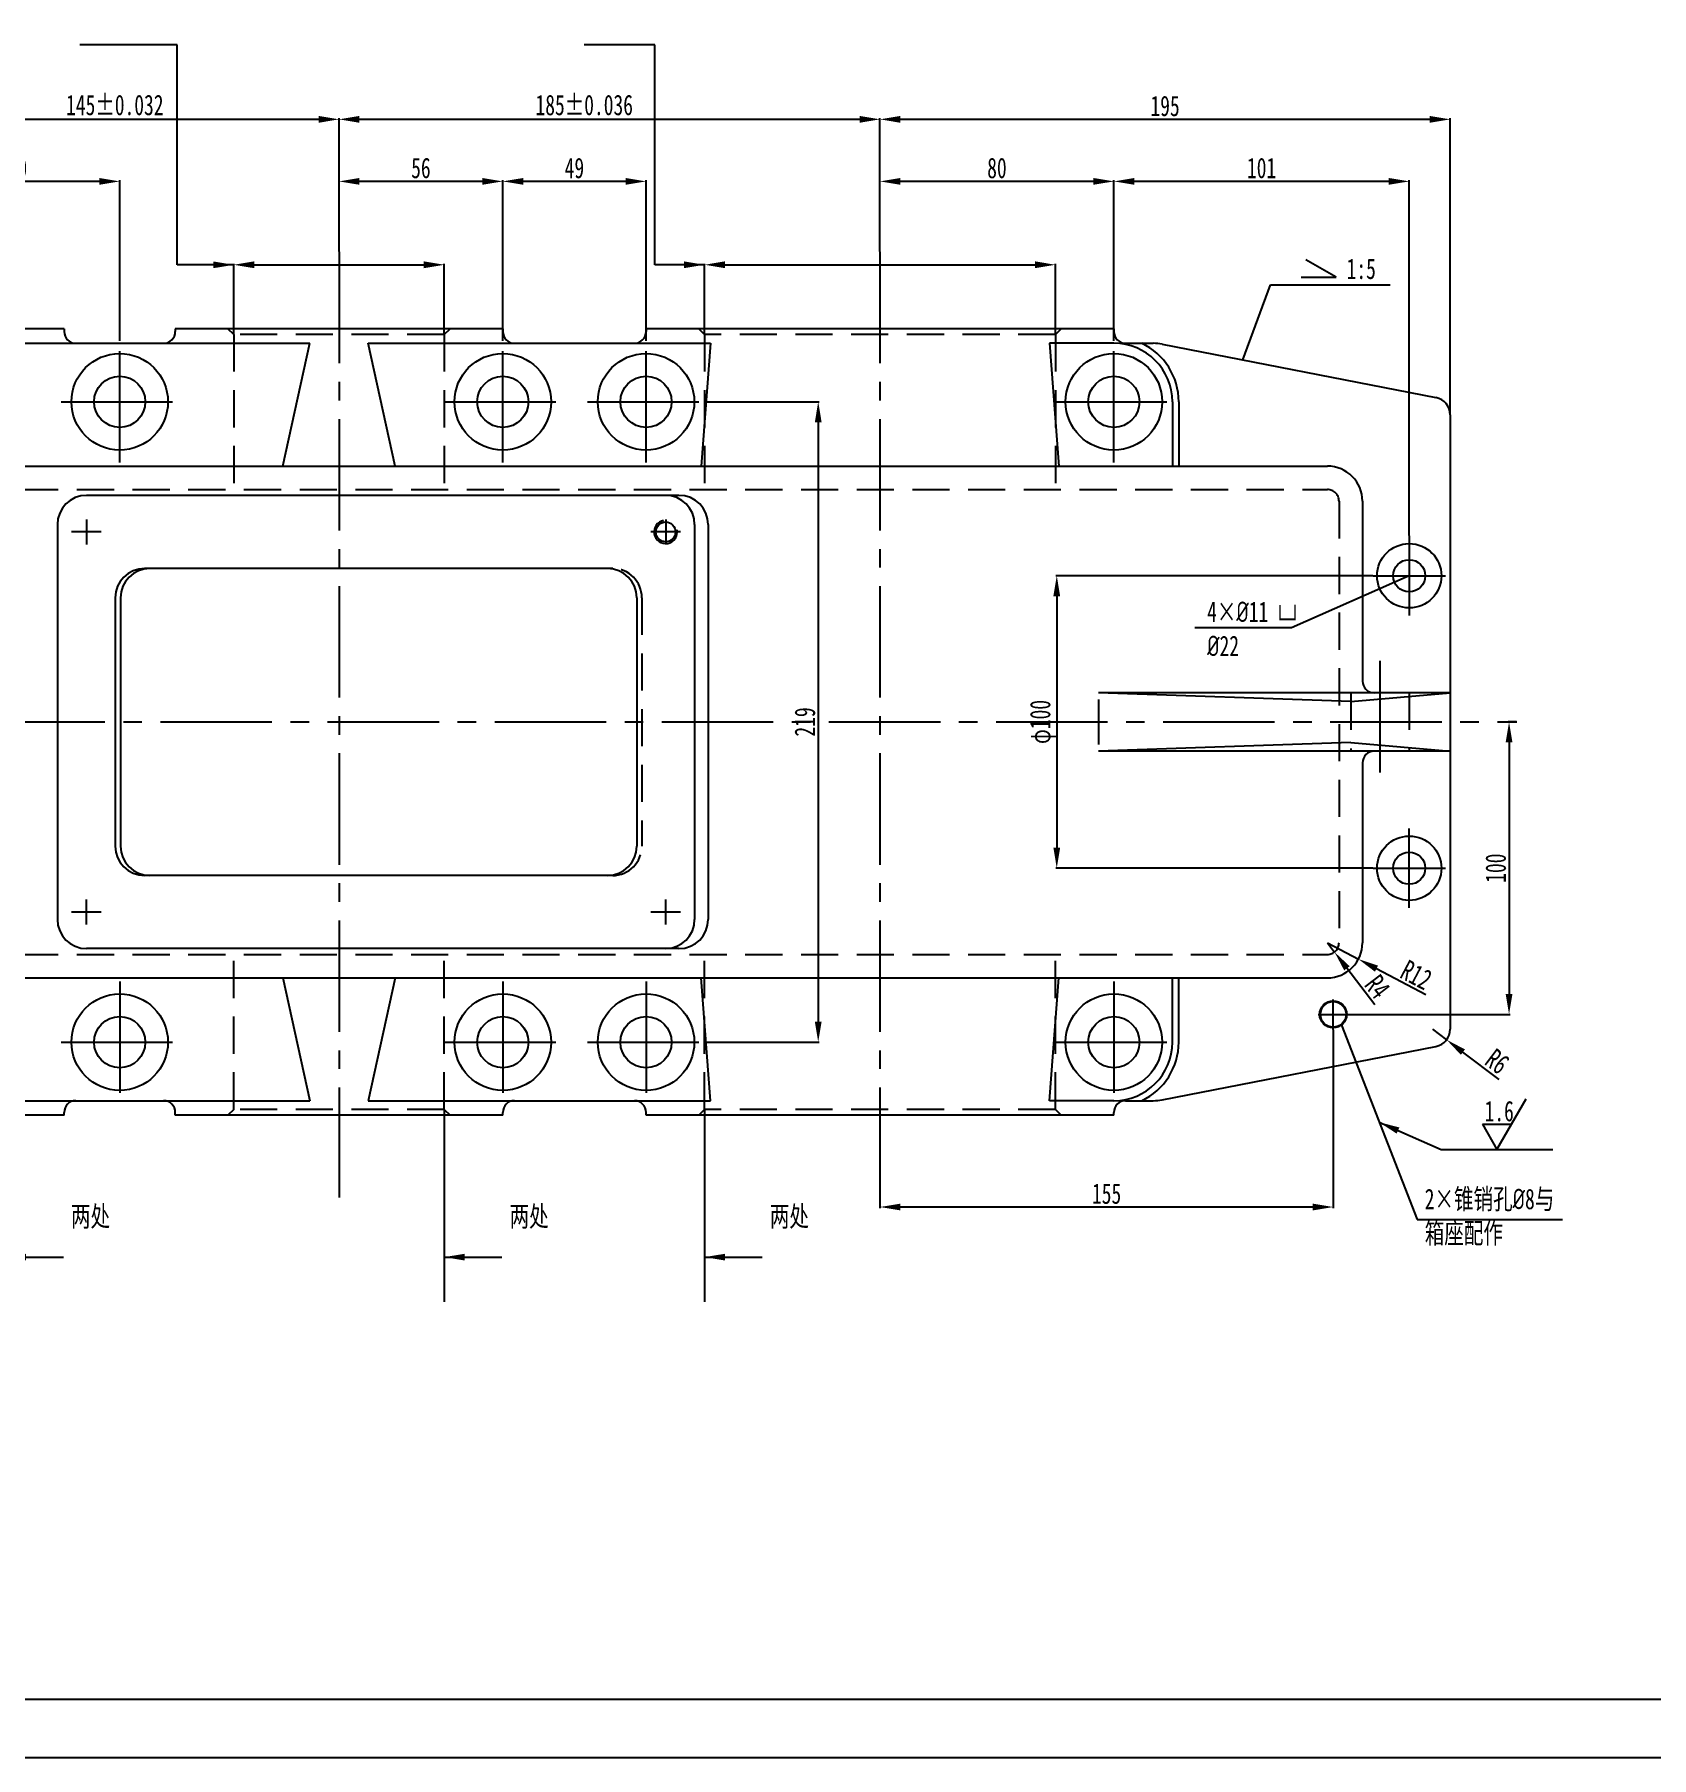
# Model space of a CAD drawing. Header units: inches. Extents: x 0 to 841, y 0 to 594.
# Drawn here: x 205.7 to 482.2, y 0 to 294.6 of the extents above; entities that cross this region are included whole.
import ezdxf

# ---------------------------------------------------------------- set-up
doc = ezdxf.new("R2010")
doc.units = ezdxf.units.IN
doc.header["$MEASUREMENT"] = 0
doc.linetypes.add('CENTER2', pattern=[28.575, 19.05, -3.175, 3.175, -3.175])
doc.linetypes.add('DASHED2', pattern=[9.525, 6.35, -3.175])
for name, color, linetype in [('中心线', 10, 'CENTER2'), ('剖面层', 4, 'Continuous'), ('标注层', 7, 'Continuous'), ('粗实线', 5, 'Continuous'), ('细实线', 7, 'Continuous'), ('虚线', 220, 'DASHED2')]:
    doc.layers.add(name, color=color, linetype=linetype)
doc.styles.add('仿宋3.5', font='simfang.ttf', dxfattribs={"width": 0.7, "height": 3.5})
doc.dimstyles.new('Scale_1_2', dxfattribs={"dimtxt": 3.5, "dimasz": 3.5, "dimexe": 0.18, "dimexo": 0.0625, "dimgap": 0.5, "dimtad": 1, "dimdec": 0, "dimlfac": 2, "dimzin": 0, "dimdsep": 46, "dimtxsty": '仿宋3.5', "dimcen": 0.09, "dimadec": 0, "dimazin": 0, "dimtfac": 1, "dimtdec": 0, "dimtix": 1, "dimtmove": 2, "dimatfit": 3, "dimfxl": 1, "dimtolj": 1, "dimarcsym": 0})
doc.dimstyles.new('Scale_1_2_φ', dxfattribs={"dimtxt": 3.5, "dimasz": 3.5, "dimexe": 0.18, "dimexo": 0.0625, "dimgap": 0.5, "dimtad": 1, "dimtoh": 1, "dimdec": 3, "dimlfac": 2, "dimdsep": 46, "dimtxsty": '仿宋3.5', "dimcen": 0.09, "dimadec": 0, "dimazin": 2, "dimtp": 0.089, "dimtfac": 0.7, "dimtdec": 3, "dimtmove": 2, "dimatfit": 3, "dimfxl": 1, "dimarcsym": 0})

# ---------------------------------------------------------------- blocks, each defined once
blk = doc.blocks.new('*D40')
at = {"layer": 'Defpoints', "color": 0, "transparency": 16777216}
for p in [(390.23, 269.5), (390.23, 242.2), (440.73, 208.87)]:
    blk.add_point(p, dxfattribs=at)
at = {"layer": '标注层', "color": 0, "lineweight": -2, "transparency": 16777216}
for p, q in [((390.23, 242.26), (390.23, 269.68)), ((437.23, 269.5), (393.73, 269.5)), ((440.73, 208.93), (440.73, 269.68))]:
    blk.add_line(p, q, dxfattribs=at)
at = {"layer": '标注层', "color": 0, "transparency": 16777216}
for points in [[(393.73, 270.08), (393.73, 268.92), (390.23, 269.5)], [(437.23, 270.08), (437.23, 268.92), (440.73, 269.5)]]:
    blk.add_solid(points, dxfattribs=at)
at = {"layer": '标注层', "color": 0, "transparency": 16777216, "insert": (415.48, 271.77), "char_height": 3.5, "attachment_point": 5, "style": '仿宋3.5'}
blk.add_mtext('\\A1;101', dxfattribs=at)
blk = doc.blocks.new('*D41')
at = {"layer": 'Defpoints', "color": 0, "transparency": 16777216}
for p in [(350.23, 269.5), (350.23, 257.44), (390.23, 242.2)]:
    blk.add_point(p, dxfattribs=at)
at = {"layer": '标注层', "color": 0, "lineweight": -2, "transparency": 16777216}
for p, q in [((350.23, 257.5), (350.23, 269.68)), ((386.73, 269.5), (353.73, 269.5)), ((390.23, 242.26), (390.23, 269.68))]:
    blk.add_line(p, q, dxfattribs=at)
at = {"layer": '标注层', "color": 0, "transparency": 16777216}
for points in [[(353.73, 270.08), (353.73, 268.92), (350.23, 269.5)], [(386.73, 270.08), (386.73, 268.92), (390.23, 269.5)]]:
    blk.add_solid(points, dxfattribs=at)
at = {"layer": '标注层', "color": 0, "transparency": 16777216, "insert": (370.23, 271.77), "char_height": 3.5, "attachment_point": 5, "style": '仿宋3.5'}
blk.add_mtext('\\A1;80', dxfattribs=at)
blk = doc.blocks.new('*D42')
at = {"layer": 'Defpoints', "color": 0, "transparency": 16777216}
for p in [(285.73, 269.5), (285.73, 242.2), (310.23, 242.2)]:
    blk.add_point(p, dxfattribs=at)
at = {"layer": '标注层', "color": 0, "lineweight": -2, "transparency": 16777216}
for p, q in [((285.73, 242.26), (285.73, 269.68)), ((306.73, 269.5), (289.23, 269.5)), ((310.23, 242.26), (310.23, 269.68))]:
    blk.add_line(p, q, dxfattribs=at)
at = {"layer": '标注层', "color": 0, "transparency": 16777216}
for points in [[(289.23, 270.08), (289.23, 268.92), (285.73, 269.5)], [(306.73, 270.08), (306.73, 268.92), (310.23, 269.5)]]:
    blk.add_solid(points, dxfattribs=at)
at = {"layer": '标注层', "color": 0, "transparency": 16777216, "insert": (297.98, 271.77), "char_height": 3.5, "attachment_point": 5, "style": '仿宋3.5'}
blk.add_mtext('\\A1;49', dxfattribs=at)
blk = doc.blocks.new('*D43')
at = {"layer": 'Defpoints', "color": 0, "transparency": 16777216}
for p in [(257.73, 269.5), (257.73, 257.44), (285.73, 242.2)]:
    blk.add_point(p, dxfattribs=at)
at = {"layer": '标注层', "color": 0, "lineweight": -2, "transparency": 16777216}
for p, q in [((257.73, 257.5), (257.73, 269.68)), ((282.23, 269.5), (261.23, 269.5)), ((285.73, 242.26), (285.73, 269.68))]:
    blk.add_line(p, q, dxfattribs=at)
at = {"layer": '标注层', "color": 0, "transparency": 16777216}
for points in [[(261.23, 270.08), (261.23, 268.92), (257.73, 269.5)], [(282.23, 270.08), (282.23, 268.92), (285.73, 269.5)]]:
    blk.add_solid(points, dxfattribs=at)
at = {"layer": '标注层', "color": 0, "transparency": 16777216, "insert": (271.73, 271.77), "char_height": 3.5, "attachment_point": 5, "style": '仿宋3.5'}
blk.add_mtext('\\A1;56', dxfattribs=at)
blk = doc.blocks.new('*D44')
at = {"layer": 'Defpoints', "color": 0, "transparency": 16777216}
for p in [(185.23, 269.5), (185.23, 257.44), (220.23, 242.2)]:
    blk.add_point(p, dxfattribs=at)
at = {"layer": '标注层', "color": 0, "lineweight": -2, "transparency": 16777216}
for p, q in [((185.23, 257.5), (185.23, 269.68)), ((216.73, 269.5), (188.73, 269.5)), ((220.23, 242.26), (220.23, 269.68))]:
    blk.add_line(p, q, dxfattribs=at)
at = {"layer": '标注层', "color": 0, "transparency": 16777216}
for points in [[(188.73, 270.08), (188.73, 268.92), (185.23, 269.5)], [(216.73, 270.08), (216.73, 268.92), (220.23, 269.5)]]:
    blk.add_solid(points, dxfattribs=at)
at = {"layer": '标注层', "color": 0, "transparency": 16777216, "insert": (202.73, 271.77), "char_height": 3.5, "attachment_point": 5, "style": '仿宋3.5'}
blk.add_mtext('\\A1;70', dxfattribs=at)
blk = doc.blocks.new('*D48')
at = {"layer": 'Defpoints', "color": 0, "transparency": 16777216}
for p in [(275.73, 255.24), (239.73, 243.32), (275.73, 243.32)]:
    blk.add_point(p, dxfattribs=at)
at = {"layer": '标注层', "color": 0, "lineweight": -2, "transparency": 16777216}
for p, q in [((239.73, 243.38), (239.73, 255.42)), ((243.23, 255.24), (272.23, 255.24)), ((275.73, 243.38), (275.73, 255.42))]:
    blk.add_line(p, q, dxfattribs=at)
at = {"layer": '标注层', "color": 0, "transparency": 16777216}
for points in [[(243.23, 255.83), (243.23, 254.66), (239.73, 255.24)], [(272.23, 255.83), (272.23, 254.66), (275.73, 255.24)]]:
    blk.add_solid(points, dxfattribs=at)
at = {"layer": '标注层', "color": 0, "transparency": 16777216, "insert": (257.73, 257.49), "char_height": 3.5, "attachment_point": 5, "style": '仿宋3.5'}
blk.add_mtext('\\A1;  ', dxfattribs=at)
blk = doc.blocks.new('*D49')
at = {"layer": 'Defpoints', "color": 0, "transparency": 16777216}
for p in [(380.23, 255.24), (320.23, 243.32), (380.23, 243.32)]:
    blk.add_point(p, dxfattribs=at)
at = {"layer": '标注层', "color": 0, "lineweight": -2, "transparency": 16777216}
for p, q in [((320.23, 243.38), (320.23, 255.42)), ((323.73, 255.24), (376.73, 255.24)), ((380.23, 243.38), (380.23, 255.42))]:
    blk.add_line(p, q, dxfattribs=at)
at = {"layer": '标注层', "color": 0, "transparency": 16777216}
for points in [[(323.73, 255.83), (323.73, 254.66), (320.23, 255.24)], [(376.73, 255.83), (376.73, 254.66), (380.23, 255.24)]]:
    blk.add_solid(points, dxfattribs=at)
at = {"layer": '标注层', "color": 0, "transparency": 16777216, "insert": (350.23, 257.49), "char_height": 3.5, "attachment_point": 5, "style": '仿宋3.5'}
blk.add_mtext('\\A1;  ', dxfattribs=at)
blk = doc.blocks.new('*D51')
at = {"layer": 'Defpoints', "color": 0, "transparency": 16777216}
for p in [(257.73, 280.11), (185.23, 257.44), (257.73, 257.44)]:
    blk.add_point(p, dxfattribs=at)
at = {"layer": '标注层', "color": 0, "lineweight": -2, "transparency": 16777216}
for p, q in [((185.23, 257.5), (185.23, 280.29)), ((188.73, 280.11), (254.23, 280.11)), ((257.73, 257.5), (257.73, 280.29))]:
    blk.add_line(p, q, dxfattribs=at)
at = {"layer": '标注层', "color": 0, "transparency": 16777216}
for points in [[(188.73, 280.69), (188.73, 279.52), (185.23, 280.11)], [(254.23, 280.69), (254.23, 279.52), (257.73, 280.11)]]:
    blk.add_solid(points, dxfattribs=at)
at = {"layer": '标注层', "color": 0, "transparency": 16777216, "insert": (219.39, 282.54), "char_height": 3.5, "attachment_point": 5, "style": '仿宋3.5'}
blk.add_mtext('\\A1;145±0.032', dxfattribs=at)
blk = doc.blocks.new('*D52')
at = {"layer": 'Defpoints', "color": 0, "transparency": 16777216}
for p in [(350.23, 280.11), (257.73, 257.44), (350.23, 257.44)]:
    blk.add_point(p, dxfattribs=at)
at = {"layer": '标注层', "color": 0, "lineweight": -2, "transparency": 16777216}
for p, q in [((257.73, 257.5), (257.73, 280.29)), ((261.23, 280.11), (346.73, 280.11)), ((350.23, 257.5), (350.23, 280.29))]:
    blk.add_line(p, q, dxfattribs=at)
at = {"layer": '标注层', "color": 0, "transparency": 16777216}
for points in [[(261.23, 280.69), (261.23, 279.52), (257.73, 280.11)], [(346.73, 280.69), (346.73, 279.52), (350.23, 280.11)]]:
    blk.add_solid(points, dxfattribs=at)
at = {"layer": '标注层', "color": 0, "transparency": 16777216, "insert": (299.66, 282.54), "char_height": 3.5, "attachment_point": 5, "style": '仿宋3.5'}
blk.add_mtext('\\A1;185±0.036', dxfattribs=at)
blk = doc.blocks.new('*D53')
at = {"layer": 'Defpoints', "color": 0, "transparency": 16777216}
for p in [(447.73, 280.11), (350.23, 257.44), (447.73, 229.59)]:
    blk.add_point(p, dxfattribs=at)
at = {"layer": '标注层', "color": 0, "lineweight": -2, "transparency": 16777216}
for p, q in [((350.23, 257.5), (350.23, 280.29)), ((353.73, 280.11), (444.23, 280.11)), ((447.73, 229.66), (447.73, 280.29))]:
    blk.add_line(p, q, dxfattribs=at)
at = {"layer": '标注层', "color": 0, "transparency": 16777216}
for points in [[(353.73, 280.69), (353.73, 279.52), (350.23, 280.11)], [(444.23, 280.69), (444.23, 279.52), (447.73, 280.11)]]:
    blk.add_solid(points, dxfattribs=at)
at = {"layer": '标注层', "color": 0, "transparency": 16777216, "insert": (398.98, 282.38), "char_height": 3.5, "attachment_point": 5, "style": '仿宋3.5'}
blk.add_mtext('\\A1;195', dxfattribs=at)
blk = doc.blocks.new('*D54')
at = {"layer": 'Defpoints', "color": 0, "transparency": 16777216}
for p in [(426.73, 139.32), (427.95, 137.73)]:
    blk.add_point(p, dxfattribs=at)
at = {"layer": '标注层', "color": 0, "lineweight": -2, "transparency": 16777216}
for p, q in [((426.73, 139.32), (427.95, 137.73)), ((434.84, 128.72), (430.07, 134.95))]:
    blk.add_line(p, q, dxfattribs=at)
at = {"layer": '标注层', "color": 0, "transparency": 16777216}
blk.add_solid([(430.54, 135.3), (429.61, 134.59), (427.95, 137.73)], dxfattribs=at)
at = {"layer": '标注层', "color": 0, "transparency": 16777216, "insert": (435.31, 131.81), "char_height": 3.5, "attachment_point": 5, "rotation": 307.4493, "style": '仿宋3.5'}
blk.add_mtext('\\A1;R4', dxfattribs=at)
blk = doc.blocks.new('*D55')
at = {"layer": 'Defpoints', "color": 0, "transparency": 16777216}
for p in [(426.73, 139.32), (432.04, 136.52)]:
    blk.add_point(p, dxfattribs=at)
at = {"layer": '标注层', "color": 0, "lineweight": -2, "transparency": 16777216}
for p, q in [((426.73, 139.32), (432.04, 136.52)), ((443.57, 130.43), (435.13, 134.88))]:
    blk.add_line(p, q, dxfattribs=at)
at = {"layer": '标注层', "color": 0, "transparency": 16777216}
blk.add_solid([(435.4, 135.4), (434.86, 134.37), (432.04, 136.52)], dxfattribs=at)
at = {"layer": '标注层', "color": 0, "transparency": 16777216, "insert": (441.95, 133.83), "char_height": 3.5, "attachment_point": 5, "rotation": 332.1774, "style": '仿宋3.5'}
blk.add_mtext('\\A1;R12', dxfattribs=at)
blk = doc.blocks.new('*D56')
at = {"layer": 'Defpoints', "color": 0, "transparency": 16777216}
for p in [(459.14, 177.07), (430.32, 127.07), (457.8, 127.07)]:
    blk.add_point(p, dxfattribs=at)
at = {"layer": '标注层', "color": 0, "lineweight": -2, "transparency": 16777216}
for p, q in [((459.08, 177.07), (457.62, 177.07)), ((457.8, 173.57), (457.8, 130.57)), ((430.38, 127.07), (457.98, 127.07))]:
    blk.add_line(p, q, dxfattribs=at)
at = {"layer": '标注层', "color": 0, "transparency": 16777216}
for points in [[(457.22, 173.57), (458.38, 173.57), (457.8, 177.07)], [(457.22, 130.57), (458.38, 130.57), (457.8, 127.07)]]:
    blk.add_solid(points, dxfattribs=at)
at = {"layer": '标注层', "color": 0, "transparency": 16777216, "insert": (455.53, 152.07), "char_height": 3.5, "attachment_point": 5, "rotation": 90, "style": '仿宋3.5'}
blk.add_mtext('\\A1;100', dxfattribs=at)
blk = doc.blocks.new('*D57')
at = {"layer": 'Defpoints', "color": 0, "transparency": 16777216}
for p in [(427.73, 124.51), (350.23, 95.77), (350.23, 94.13)]:
    blk.add_point(p, dxfattribs=at)
at = {"layer": '标注层', "color": 0, "lineweight": -2, "transparency": 16777216}
for p, q in [((427.73, 124.44), (427.73, 93.95)), ((350.23, 95.71), (350.23, 93.95)), ((424.23, 94.13), (353.73, 94.13))]:
    blk.add_line(p, q, dxfattribs=at)
at = {"layer": '标注层', "color": 0, "transparency": 16777216}
for points in [[(353.73, 94.71), (353.73, 93.55), (350.23, 94.13)], [(424.23, 94.71), (424.23, 93.55), (427.73, 94.13)]]:
    blk.add_solid(points, dxfattribs=at)
at = {"layer": '标注层', "color": 0, "transparency": 16777216, "insert": (388.98, 96.4), "char_height": 3.5, "attachment_point": 5, "style": '仿宋3.5'}
blk.add_mtext('\\A1;155', dxfattribs=at)
blk = doc.blocks.new('*D65')
at = {"layer": 'Defpoints', "color": 0, "transparency": 16777216}
for p in [(320.23, 231.82), (320.23, 122.32), (339.67, 122.32)]:
    blk.add_point(p, dxfattribs=at)
at = {"layer": '标注层', "color": 0, "lineweight": -2, "transparency": 16777216}
for p, q in [((320.29, 231.82), (339.85, 231.82)), ((339.67, 228.32), (339.67, 125.82)), ((320.29, 122.32), (339.85, 122.32))]:
    blk.add_line(p, q, dxfattribs=at)
at = {"layer": '标注层', "color": 0, "transparency": 16777216}
for points in [[(339.09, 228.32), (340.25, 228.32), (339.67, 231.82)], [(339.09, 125.82), (340.25, 125.82), (339.67, 122.32)]]:
    blk.add_solid(points, dxfattribs=at)
at = {"layer": '标注层', "color": 0, "transparency": 16777216, "insert": (337.4, 177.07), "char_height": 3.5, "attachment_point": 5, "rotation": 90, "style": '仿宋3.5'}
blk.add_mtext('\\A1;219', dxfattribs=at)
blk = doc.blocks.new('*D67')
at = {"layer": 'Defpoints', "color": 0, "transparency": 16777216}
for p in [(444.73, 124.54), (447.12, 122.73)]:
    blk.add_point(p, dxfattribs=at)
at = {"layer": '标注层', "color": 0, "lineweight": -2, "transparency": 16777216}
for p, q in [((444.73, 124.54), (447.12, 122.73)), ((456.12, 115.91), (449.91, 120.61))]:
    blk.add_line(p, q, dxfattribs=at)
at = {"layer": '标注层', "color": 0, "transparency": 16777216}
blk.add_solid([(450.26, 121.08), (449.56, 120.15), (447.12, 122.73)], dxfattribs=at)
at = {"layer": '标注层', "color": 0, "transparency": 16777216, "insert": (455.78, 119.02), "char_height": 3.5, "attachment_point": 5, "rotation": 322.8753, "style": '仿宋3.5'}
blk.add_mtext('\\A1;R6', dxfattribs=at)
blk = doc.blocks.new('*D75')
at = {"layer": 'Defpoints', "color": 0, "transparency": 16777216}
for p in [(434.56, 202.07), (380.46, 152.07), (434.56, 152.07)]:
    blk.add_point(p, dxfattribs=at)
at = {"layer": '标注层', "color": 0, "lineweight": -2, "transparency": 16777216}
for p, q in [((434.49, 202.07), (380.28, 202.07)), ((380.46, 198.57), (380.46, 155.57)), ((434.49, 152.07), (380.28, 152.07))]:
    blk.add_line(p, q, dxfattribs=at)
at = {"layer": '标注层', "color": 0, "transparency": 16777216}
for points in [[(379.88, 198.57), (381.04, 198.57), (380.46, 202.07)], [(379.88, 155.57), (381.04, 155.57), (380.46, 152.07)]]:
    blk.add_solid(points, dxfattribs=at)
at = {"layer": '标注层', "color": 0, "transparency": 16777216, "insert": (378.09, 177.07), "char_height": 3.5, "attachment_point": 5, "rotation": 90, "style": '仿宋3.5'}
blk.add_mtext('φ100', dxfattribs=at)

msp = doc.modelspace()

# ---------------------------------------------------------------- hatches: boundary and pattern name
at = {"layer": '剖面层'}
h = msp.add_hatch(dxfattribs=at)
h.set_pattern_fill('ANSI31', color=256, scale=20)
h.paths.add_polyline_path([(129.72946, 410.45384), (125.22946, 410.45384), (125.22946, 404.45384), (129.72946, 404.45384)])
h.paths.add_polyline_path([(130.10446, 410.45384), (129.72946, 410.45384), (129.72946, 404.45384), (130.10446, 404.45384)])
h.paths.add_polyline_path([(134.72946, 410.45384), (134.35446, 410.45384), (134.35446, 404.45384), (134.72946, 404.45384)])
edge = h.paths.add_edge_path()
edge.add_spline(control_points=[(137.36363, 404.45384), (138.01162, 405.525), (139.23883, 407.55368), (137.96491, 409.52391), (137.36363, 410.45384)], knot_values=[0, 0, 0, 0, 3.431642552, 6.499186233, 6.499186233, 6.499186233, 6.499186233], degree=3, periodic=0)
edge.add_line((137.36363, 410.45384), (134.72946, 410.45384))
edge.add_line((134.72946, 410.45384), (134.72946, 404.45384))
edge.add_line((134.72946, 404.45384), (137.36363, 404.45384))
h.paths.add_polyline_path([(339.46327, 482.43201, -0.034313288), (350.22946, 483.17173), (350.22946, 487.17173, 0.034296462), (338.92171, 486.39519), (320.86209, 483.90299, -0.414213562), (318.60746, 485.61081), (318.53908, 486.1063), (313.58602, 485.42279), (314.47503, 478.9826)])
h.paths.add_polyline_path([(313.58602, 485.42279), (308.63296, 484.73928), (309.52173, 478.29884), (314.47503, 478.9826)])
h.paths.add_polyline_path([(350.22946, 487.17173), (350.22946, 483.17173, -0.414213562), (428.94736, 404.45384), (437.97946, 404.45384), (437.97946, 409.95384), (435.22946, 409.95384), (435.22946, 410.45384), (434.56879, 410.45384, -0.38677765), (432.57773, 412.26498, 0.38677765)])
edge = h.paths.add_edge_path(flags=17)
edge.add_spline(control_points=[(397.97773, 410.45384), (397.83064, 411.24236), (396.75029, 414.17316), (396.38172, 421.14712), (400.79982, 427.0149), (398.98279, 430.53008), (398.47946, 431.50379)], knot_values=[0, 0, 0, 0, 5.403763037, 21.688429617, 38.08399628, 44.365670284, 44.365670284, 44.365670284, 44.365670284], degree=3, periodic=0)
edge.add_line((398.47946, 431.50379), (394.60446, 431.50379))
edge.add_line((394.60446, 431.50379), (394.60446, 404.45384))
edge.add_line((394.60446, 404.45384), (397.48719, 404.45384))
edge.add_spline(control_points=[(397.48719, 404.45384), (398.01932, 406.59424), (398.30996, 408.67278), (397.97773, 410.45384)], knot_values=[44.365670284, 44.365670284, 44.365670284, 44.365670284, 56.571233546, 56.571233546, 56.571233546, 56.571233546], degree=3, periodic=0)
edge = h.paths.add_edge_path(flags=17)
edge.add_line((385.85446, 431.50379), (381.97946, 431.50379))
edge.add_line((381.97946, 431.50379), (381.97946, 432.00379))
edge.add_line((381.97946, 432.00379), (381.19365, 432.00379))
edge.add_spline(control_points=[(381.19365, 432.00379), (380.94018, 431.53424), (380.71437, 431.05645), (380.53035, 430.56621)], knot_values=[6.251690243, 6.251690243, 6.251690243, 6.251690243, 9.44891892, 9.44891892, 9.44891892, 9.44891892], degree=3, periodic=0)
edge.add_spline(control_points=[(380.53035, 430.56621), (380.43139, 430.30257), (379.82271, 428.43006), (379.92618, 426.10895), (380.07953, 424.13722), (380.09863, 423.90445)], knot_values=[9.44891892, 9.44891892, 9.44891892, 9.44891892, 11.168376247, 21.496395386, 22.883348348, 22.883348348, 22.883348348, 22.883348348], degree=3, periodic=0)
edge.add_spline(control_points=[(380.09863, 423.90445), (380.10691, 423.80353), (380.11537, 423.70274), (380.12402, 423.60207)], knot_values=[22.883348348, 22.883348348, 22.883348348, 22.883348348, 23.484638473, 23.484638473, 23.484638473, 23.484638473], degree=3, periodic=0)
edge.add_spline(control_points=[(380.12402, 423.60207), (380.15617, 423.22764), (380.19087, 422.85485), (380.22838, 422.4834)], knot_values=[23.484638473, 23.484638473, 23.484638473, 23.484638473, 25.720990235, 25.720990235, 25.720990235, 25.720990235], degree=3, periodic=0)
edge.add_spline(control_points=[(380.22838, 422.4834), (380.25094, 422.26), (380.27452, 422.03709), (380.29918, 421.8146)], knot_values=[25.720990235, 25.720990235, 25.720990235, 25.720990235, 27.065945022, 27.065945022, 27.065945022, 27.065945022], degree=3, periodic=0)
edge.add_spline(control_points=[(380.29918, 421.8146), (380.35704, 421.29256), (380.42084, 420.77283), (380.49136, 420.25454)], knot_values=[27.065945022, 27.065945022, 27.065945022, 27.065945022, 30.221603222, 30.221603222, 30.221603222, 30.221603222], degree=3, periodic=0)
edge.add_spline(control_points=[(380.49136, 420.25454), (380.56329, 419.72578), (381.07865, 416.28297), (382.38384, 411.02499), (383.49437, 406.2935), (383.92026, 404.45384)], knot_values=[30.221603222, 30.221603222, 30.221603222, 30.221603222, 33.441062389, 51.243773265, 62.572140717, 62.572140717, 62.572140717, 62.572140717], degree=3, periodic=0)
edge.add_line((383.92026, 404.45384), (385.85446, 404.45384))
edge.add_line((385.85446, 404.45384), (385.85446, 431.50379))
h.paths.add_polyline_path([(447.72946, 410.45384), (446.22946, 410.45384), (446.22946, 409.95384), (443.47946, 409.95384), (443.47946, 404.45384), (447.72946, 404.45384)])
edge = h.paths.add_edge_path()
edge.add_spline(control_points=[(604.38229, 404.45384), (604.28927, 406.55609), (604.47139, 408.53036), (604.76271, 410.45384)], knot_values=[76.130848115, 76.130848115, 76.130848115, 76.130848115, 88.156433896, 88.156433896, 88.156433896, 88.156433896], degree=3, periodic=0)
edge.add_line((604.76271, 410.45384), (602.38779, 410.45384))
edge.add_line((602.38779, 410.45384), (602.26779, 404.45384))
edge.add_line((602.26779, 404.45384), (604.38229, 404.45384))
edge = h.paths.add_edge_path()
edge.add_line((597.76779, 410.45384), (596.35962, 410.45384))
edge.add_spline(control_points=[(596.35962, 410.45384), (596.35767, 409.94262), (596.33717, 407.91516), (596.24199, 405.99434), (596.13901, 404.45384)], knot_values=[6.623246075, 6.623246075, 6.623246075, 6.623246075, 9.707189711, 18.963628819, 18.963628819, 18.963628819, 18.963628819], degree=3, periodic=0)
edge.add_line((596.13901, 404.45384), (597.88779, 404.45384))
edge.add_line((597.88779, 404.45384), (597.76779, 410.45384))
edge = h.paths.add_edge_path()
edge.add_line((622.32779, 409.95384), (619.57779, 409.95384))
edge.add_line((619.57779, 409.95384), (619.57779, 410.45384))
edge.add_line((619.57779, 410.45384), (616.56182, 410.45384))
edge.add_spline(control_points=[(616.56182, 410.45384), (616.43899, 409.21294), (616.38814, 407.20925), (616.91839, 405.19451), (617.20037, 404.45384)], knot_values=[5.152382672, 5.152382672, 5.152382672, 5.152382672, 12.613625091, 17.183291699, 17.183291699, 17.183291699, 17.183291699], degree=3, periodic=0)
edge.add_line((617.20037, 404.45384), (622.32779, 404.45384))
edge.add_line((622.32779, 404.45384), (622.32779, 409.95384))
edge = h.paths.add_edge_path()
edge.add_spline(control_points=[(634.20526, 404.45384), (634.26528, 405.41474), (634.24978, 407.63578), (635.23454, 409.48422), (635.9135, 410.45384)], knot_values=[60.295990097, 60.295990097, 60.295990097, 60.295990097, 65.978269674, 72.975907085, 72.975907085, 72.975907085, 72.975907085], degree=3, periodic=0)
edge.add_line((635.9135, 410.45384), (630.57779, 410.45384))
edge.add_line((630.57779, 410.45384), (630.57779, 409.95384))
edge.add_line((630.57779, 409.95384), (627.82779, 409.95384))
edge.add_line((627.82779, 409.95384), (627.82779, 404.45384))
edge.add_line((627.82779, 404.45384), (634.20526, 404.45384))
h.paths.add_polyline_path([(717.32779, 444.45384), (695.72791, 445.53383, -0.399655643), (693.82779, 447.53134), (693.82779, 481.17173, 0.414213562), (687.82779, 487.17173), (650.07779, 487.17173), (650.07779, 483.17173), (687.82779, 483.17173, -0.414213562), (689.82779, 481.17173), (689.82779, 434.45384), (716.32779, 434.45384), (717.32779, 435.45384), (717.32779, 437.45384), (710.95279, 437.45384), (710.95279, 437.75384), (707.95279, 437.75384), (706.97129, 439.45384), (707.95279, 441.15384), (710.95279, 441.15384), (710.95279, 441.45384), (717.32779, 441.45384)])
h.paths.add_polyline_path([(717.32779, 441.45384), (710.95279, 441.45384), (710.95279, 441.15384), (717.32779, 441.15384)], flags=17)
h.paths.add_polyline_path([(717.32779, 437.75384), (710.95279, 437.75384), (710.95279, 437.45384), (717.32779, 437.45384)], flags=17)
h.paths.add_polyline_path([(576.29048, 305.53681, 0.399655643), (575.34041, 306.53556), (571.39035, 306.73306, 0.428922899), (569.29048, 304.73556), (569.29048, 302.58806), (576.29048, 302.58806)])
h.paths.add_polyline_path([(576.29048, 302.58806), (569.29048, 302.58806), (569.29048, 300.44056, 0.428922899), (571.39035, 298.44305), (575.34041, 298.64055, 0.399655643), (576.29048, 299.63931)])
edge = h.paths.add_edge_path()
edge.add_arc((557.29048, 305.43556), 2, 0, 87.1375948)
edge.add_line((557.39035, 307.43306), (556.1906, 307.49305))
edge.add_arc((556.29048, 309.49056), 2, 180, 267.1375948, ccw=False)
edge.add_line((554.29048, 309.49056), (554.29048, 317.84292))
edge.add_spline(control_points=[(554.29048, 317.84292), (553.65299, 317.78606), (552.32182, 317.61852), (550.98033, 317.3339), (550.29048, 317.15244)], knot_values=[26.328238836, 26.328238836, 26.328238836, 26.328238836, 30.110208252, 34.19985668, 34.19985668, 34.19985668, 34.19985668], degree=3, periodic=0)
edge.add_line((550.29048, 317.15244), (550.29048, 302.58806))
edge.add_line((550.29048, 302.58806), (559.29048, 302.58806))
edge.add_line((559.29048, 302.58806), (559.29048, 305.43556))
edge = h.paths.add_edge_path()
edge.add_line((556.1906, 297.68306), (557.39035, 297.74305))
edge.add_arc((557.29048, 299.74056), 2, 272.8624052, 360)
edge.add_line((559.29048, 299.74056), (559.29048, 302.58806))
edge.add_line((559.29048, 302.58806), (550.29048, 302.58806))
edge.add_line((550.29048, 302.58806), (550.29048, 286.5075))
edge.add_spline(control_points=[(550.29048, 286.5075), (551.55953, 286.0683), (552.90154, 285.76775), (554.29048, 285.55637)], knot_values=[110.999223939, 110.999223939, 110.999223939, 110.999223939, 119.19498829, 119.19498829, 119.19498829, 119.19498829], degree=3, periodic=0)
edge.add_line((554.29048, 285.55637), (554.29048, 295.68556))
edge.add_arc((556.29048, 295.68556), 2, 92.8624052, 180, ccw=False)

# ---------------------------------------------------------------- linework, layer by layer
at = {"layer": '中心线'}
for p, q in [((257.72946, 257.44135), (257.72946, 95.77355)), ((350.22946, 257.44135), (350.22946, 95.77355)), ((220.22946, 221.43411), (220.22946, 242.19731)), ((285.72946, 221.43411), (285.72946, 242.19731)), ((310.22946, 221.43411), (310.22946, 242.19731)), ((390.22946, 221.43411), (390.22946, 242.19731)), ((210.22808, 231.81571), (230.23085, 231.81571)), ((275.72808, 231.81571), (295.73085, 231.81571)), ((300.22808, 231.81571), (320.23085, 231.81571)), ((380.22808, 231.81571), (400.23085, 231.81571)), ((217.07603, 209.56571), (211.97359, 209.56571)), ((214.52481, 211.70096), (214.52481, 207.43047)), ((316.13724, 209.56571), (311.0348, 209.56571)), ((313.58602, 211.70096), (313.58602, 207.43047)), ((440.72946, 208.86697), (440.72946, 195.26445)), ((434.55682, 202.06571), (446.90211, 202.06571)), ((435.72946, 187.49744), (435.72946, 166.63398)), ((112.90001, 177.06571), (459.14251, 177.06571)), ((440.72946, 145.26445), (440.72946, 158.86697)), ((434.55682, 152.06571), (446.90211, 152.06571)), ((217.07603, 144.56571), (211.97359, 144.56571)), ((214.52481, 142.43047), (214.52481, 146.70096)), ((316.13724, 144.56571), (311.0348, 144.56571)), ((313.58602, 142.43047), (313.58602, 146.70096)), ((220.22946, 132.69731), (220.22946, 111.93411)), ((285.72946, 132.69731), (285.72946, 111.93411)), ((310.22946, 132.69731), (310.22946, 111.93411)), ((390.22946, 132.69731), (390.22946, 111.93411)), ((425.1403, 127.06571), (430.31863, 127.06571)), ((427.72946, 124.50693), (427.72946, 129.62449)), ((210.22808, 122.31571), (230.23085, 122.31571)), ((275.72808, 122.31571), (295.73085, 122.31571)), ((300.22808, 122.31571), (320.23085, 122.31571)), ((380.22808, 122.31571), (400.23085, 122.31571))]:
    msp.add_line(p, q, dxfattribs=at)
at = {"layer": '标注层'}
for p, q in [((428.24697, 253.11271), (423.05082, 256.11271)), ((422.24697, 253.11271), (428.24697, 253.11271)), ((275.72946, 110.81571), (275.72946, 77.90569)), ((320.22946, 110.81571), (320.22946, 77.90569))]:
    msp.add_line(p, q, dxfattribs=at)
at = {"layer": '粗实线'}
for p, q in [((159.72946, 241.81571), (252.72946, 241.81571)), ((210.72946, 244.31571), (159.72947, 244.31571)), ((210.72946, 244.31571), (210.72946, 243.81571)), ((229.72946, 244.31571), (229.72946, 243.81571)), ((285.72946, 244.31571), (229.72946, 244.31571)), ((248.12839, 220.81571), (252.72946, 241.81571)), ((267.33054, 220.81571), (262.72946, 241.81571)), ((262.72946, 241.81571), (321.22946, 241.81571)), ((285.72946, 244.31571), (285.72946, 243.81571)), ((390.22946, 244.31571), (310.22946, 244.31571)), ((310.22946, 244.31571), (310.22946, 243.81571)), ((321.22946, 241.81571), (319.62913, 220.81571)), ((379.22946, 241.81571), (380.8298, 220.81571)), ((390.22946, 241.81571), (379.22946, 241.81571)), ((390.22946, 244.31571), (390.22946, 243.81571)), ((392.22946, 241.81571), (396.95674, 241.81571)), ((398.4879, 241.66782), (445.30365, 232.53875)), ((400.23085, 231.81571), (400.23085, 220.81571)), ((401.30696, 231.81571), (401.30696, 220.81571)), ((447.72946, 229.59421), (447.72946, 124.53722)), ((146.22946, 220.81571), (426.72946, 220.81571)), ((315.86209, 215.81571), (214.57175, 215.81571)), ((432.72946, 214.81571), (432.72946, 184.06571)), ((209.57175, 210.81571), (209.57175, 143.31571)), ((318.53908, 210.81571), (318.53908, 143.31571)), ((320.86209, 210.81571), (320.86209, 143.31571)), ((304.52155, 203.31571), (224.47821, 203.31571)), ((219.47821, 198.31571), (219.47821, 155.81571)), ((220.3675, 198.31571), (220.3675, 155.81571)), ((308.63296, 198.31571), (308.63296, 155.81571)), ((447.72946, 182.06571), (387.56785, 182.06571)), ((430.72946, 180.56571), (387.56785, 182.06571)), ((387.56785, 180.91261), (387.56785, 173.21881)), ((430.72946, 180.56571), (447.72946, 182.06571)), ((430.72946, 173.56571), (387.56785, 172.06571)), ((447.72946, 172.06571), (387.56785, 172.06571)), ((430.72946, 173.56571), (447.72946, 172.06571)), ((432.72946, 170.06571), (432.72946, 139.31571)), ((304.52155, 150.81571), (224.47821, 150.81571)), ((315.86209, 138.31571), (214.57175, 138.31571)), ((146.22946, 133.31571), (426.72946, 133.31571)), ((248.12839, 133.31571), (252.72946, 112.31571)), ((267.33054, 133.31571), (262.72946, 112.31571)), ((321.22946, 112.31571), (319.62913, 133.31571)), ((379.22946, 112.31571), (380.8298, 133.31571)), ((400.23085, 122.31571), (400.23085, 133.31571)), ((401.30696, 122.31571), (401.30696, 133.31571)), ((398.4879, 112.46361), (445.30365, 121.59268)), ((159.72946, 112.31571), (252.72946, 112.31571)), ((262.72946, 112.31571), (321.22946, 112.31571)), ((390.22946, 112.31571), (379.22946, 112.31571)), ((392.22946, 112.31571), (396.95674, 112.31571)), ((210.72946, 109.81571), (159.72947, 109.81571)), ((210.72946, 109.81571), (210.72946, 110.31571)), ((229.72946, 109.81571), (229.72946, 110.31571)), ((285.72946, 109.81571), (229.72946, 109.81571)), ((285.72946, 109.81571), (285.72946, 110.31571)), ((310.22946, 109.81571), (310.22946, 110.31571)), ((390.22946, 109.81571), (310.22946, 109.81571)), ((390.22946, 109.81571), (390.22946, 110.31571)), ((25.1792, 10.00067), (831.1792, 10.00067))]:
    msp.add_line(p, q, dxfattribs=at)
for centre, radius in [((220.22946, 231.81571), 8.25), ((285.72946, 231.81571), 8.25), ((310.22946, 231.81571), 8.25), ((390.22946, 231.81571), 8.25), ((220.22946, 231.81571), 4.375), ((285.72946, 231.81571), 4.375), ((310.22946, 231.81571), 4.375), ((390.22946, 231.81571), 4.375), ((440.72946, 202.06571), 5.5), ((440.72946, 202.06571), 2.75), ((440.72946, 152.06571), 5.5), ((440.72946, 152.06571), 2.75), ((220.22946, 122.31571), 8.25), ((285.72946, 122.31571), 8.25), ((310.22946, 122.31571), 8.25), ((390.22946, 122.31571), 8.25), ((220.22946, 122.31571), 4.375), ((285.72946, 122.31571), 4.375), ((310.22946, 122.31571), 4.375), ((390.22946, 122.31571), 4.375), ((427.72946, 127.06571), 2.309), ((427.72946, 127.06571), 2.189)]:
    msp.add_circle(centre, radius, dxfattribs=at)
for centre, radius, start, end in [((212.72946, 243.81571), 2, 180, 270), ((227.72946, 243.81571), 2, 270, 0), ((287.72946, 243.81571), 2, 180, 270), ((308.22946, 243.81571), 2, 270, 0), ((392.22946, 243.81571), 2, 180, 270), ((390.22946, 231.81571), 10, 0, 90), ((390.22946, 231.81571), 11.0775, 0, 64.5193926), ((396.95674, 233.81571), 8, 78.965791, 90), ((444.72946, 229.59421), 3, 0, 78.965791), ((426.72946, 214.81571), 6, 0, 90), ((214.57175, 210.81571), 5, 90, 180), ((313.53908, 210.81571), 5, 0, 90), ((315.86209, 210.81571), 5, 0, 90), ((224.47821, 198.31571), 5, 90, 180), ((225.3675, 198.31571), 5, 90, 180), ((303.63296, 198.31571), 5, 0, 90), ((434.72946, 184.06571), 2, 180, 270), ((434.72946, 170.06571), 2, 90, 180), ((224.47821, 155.81571), 5, 180, 270), ((225.3675, 155.81571), 5, 180, 270), ((303.63296, 155.81571), 5, 270, 0), ((214.57175, 143.31571), 5, 180, 270), ((313.53908, 143.31571), 5, 270, 0), ((315.86209, 143.31571), 5, 270, 0), ((426.72946, 139.31571), 6, 270, 0), ((444.72946, 124.53722), 3, 281.034209, 0), ((390.22946, 122.31571), 10, 270, 0), ((390.22946, 122.31571), 11.0775, 295.4806074, 0), ((212.72946, 110.31571), 2, 90, 180), ((227.72946, 110.31571), 2, 0, 90), ((287.72946, 110.31571), 2, 90, 180), ((308.22946, 110.31571), 2, 0, 90), ((392.22946, 110.31571), 2, 90, 180), ((396.95674, 120.31571), 8, 270, 281.034209)]:
    msp.add_arc(centre, radius, start, end, dxfattribs=at)
msp.add_ellipse((313.58602, 209.56571), major_axis=(0, 1.7), ratio=0.990612119, dxfattribs=at)
at = {"layer": '细实线'}
for p, q in [((455.73042, 103.95385), (460.73042, 112.61411)), ((453.23042, 108.28398), (455.73042, 103.95385)), ((453.23042, 108.28398), (458.23042, 108.28398)), ((0.1792, 0.00067), (841.1792, 0.00067))]:
    msp.add_line(p, q, dxfattribs=at)
msp.add_ellipse((313.58602, 209.56571), major_axis=(0, 2), ratio=0.990612119, start_param=0.176153097, end_param=4.88531603, dxfattribs=at)
at = {"layer": '虚线'}
for p, q in [((239.72946, 243.31571), (238.72946, 244.31571)), ((239.72946, 243.31571), (239.72946, 216.81571)), ((275.72946, 243.31571), (239.72946, 243.31571)), ((275.72946, 243.31571), (276.72946, 244.31571)), ((275.72946, 243.31571), (275.72946, 216.81571)), ((320.22946, 243.31571), (319.22946, 244.31571)), ((320.22946, 243.31571), (320.22946, 216.81571)), ((380.22946, 243.31571), (320.22946, 243.31571)), ((380.22946, 243.31571), (381.22946, 244.31571)), ((380.22946, 243.31571), (380.22946, 216.81571)), ((146.22946, 216.81571), (426.72946, 216.81571)), ((428.72946, 214.81571), (428.72946, 139.31571)), ((309.52155, 198.31571), (309.52155, 155.81571)), ((430.72946, 182.06571), (430.72946, 172.06571)), ((440.72946, 182.06571), (440.72946, 172.06571)), ((440.72946, 182.06571), (440.72946, 172.06571)), ((146.22946, 137.31571), (426.72946, 137.31571)), ((239.72946, 110.81571), (239.72946, 137.31571)), ((275.72946, 110.81571), (275.72946, 137.31571)), ((320.22946, 110.81571), (320.22946, 137.31571)), ((380.22946, 110.81571), (380.22946, 137.31571)), ((239.72946, 110.81571), (238.72946, 109.81571)), ((275.72946, 110.81571), (239.72946, 110.81571)), ((275.72946, 110.81571), (276.72946, 109.81571)), ((320.22946, 110.81571), (319.22946, 109.81571)), ((380.22946, 110.81571), (320.22946, 110.81571)), ((380.22946, 110.81571), (381.22946, 109.81571))]:
    msp.add_line(p, q, dxfattribs=at)
for centre, radius, start, end in [((426.72946, 214.81571), 2, 0, 90), ((304.52155, 198.31571), 5, 0, 90), ((304.52155, 155.81571), 5, 270, 0), ((426.72946, 139.31571), 2, 270, 0)]:
    msp.add_arc(centre, radius, start, end, dxfattribs=at)

# ---------------------------------------------------------------- texts
at = {"layer": '标注层', "char_height": 3.5, "attachment_point": 1, "style": '仿宋3.5'}
for s, insert, width in [('1:5', (430.02294, 256.30607), 22.874534), ('4×{\\fISOCPEUR|b0|i0|c0|p34;%%C}11 {\\Fgdt|c134;v \\fISOCPEUR|b0|i0|c0|p34;%%C}22', (406.17001, 197.66098), 15.545323), ('2×锥销孔{\\fISOCPEUR|b0|i0|c0|p34;%%C}8与箱座配作', (443.38011, 97.25509), 24.4039687), ('两处', (211.89276, 94.30072), 22.874534), ('两处', (286.89276, 94.30072), 22.874534), ('两处', (331.39276, 94.30072), 22.874534)]:
    msp.add_mtext(s, dxfattribs=dict(at, insert=insert, width=width))
at = {"layer": '细实线', "insert": (453.61498, 112.28582), "char_height": 3.5, "width": 10.3739479, "attachment_point": 1, "style": '仿宋3.5'}
msp.add_mtext('{\\fSimSun|b0|i0|c134|p2;1.6}', dxfattribs=at)

# ---------------------------------------------------------------- dimensions: what is measured, and where the dimension line sits
at = {"layer": '标注层'}
for base, p1, p2, override, picture, middle in [((257.72946, 280.10585), (185.22946, 257.44135), (257.72946, 257.44135), {"dimtol": 1, "dimtp": 0.0315, "dimtm": 0.0315, "dimtdec": 3}, '*D51', (219.38974, 282.53585)), ((350.22946, 280.10585), (257.72946, 257.44135), (350.22946, 257.44135), {"dimtol": 1, "dimtp": 0.036, "dimtm": 0.036, "dimtdec": 3}, '*D52', (299.65733, 282.53585))]:
    dim = msp.add_linear_dim(base=base, p1=p1, p2=p2, dimstyle='Scale_1_2', override=override, dxfattribs=at)
    dim.commit()
    dim.dimension.update_dxf_attribs({"geometry": picture, "text_midpoint": middle, "dimtype": 160})
for base, p1, p2, picture, middle in [((447.72946, 280.10585), (350.22946, 257.44135), (447.72946, 229.59421), '*D53', (398.97946, 282.37585)), ((185.22946, 269.49937), (220.22946, 242.19731), (185.22946, 257.44135), '*D44', (202.72946, 271.76937)), ((257.72946, 269.49937), (285.72946, 242.19731), (257.72946, 257.44135), '*D43', (271.72946, 271.76937)), ((285.72946, 269.49937), (310.22946, 242.19731), (285.72946, 242.19731), '*D42', (297.97946, 271.76937)), ((350.22946, 269.49937), (390.22946, 242.19731), (350.22946, 257.44135), '*D41', (370.22946, 271.76937)), ((390.22946, 269.49937), (440.72946, 208.86697), (390.22946, 242.19731), '*D40', (415.47946, 271.76937)), ((350.22946, 94.12889), (427.72946, 124.50693), (350.22946, 95.77355), '*D57', (388.97946, 96.39889))]:
    dim = msp.add_linear_dim(base=base, p1=p1, p2=p2, dimstyle='Scale_1_2', dxfattribs=at)
    dim.commit()
    dim.dimension.update_dxf_attribs({"geometry": picture, "text_midpoint": middle})
for base, p1, p2, picture, middle in [((275.72946, 255.24208), (239.72946, 243.31571), (275.72946, 243.31571), '*D48', (257.72946, 257.49208)), ((380.22946, 255.24208), (320.22946, 243.31571), (380.22946, 243.31571), '*D49', (350.22946, 257.49208))]:
    dim = msp.add_linear_dim(base=base, p1=p1, p2=p2, text='  ', dimstyle='Scale_1_2', dxfattribs=at)
    dim.commit()
    dim.dimension.update_dxf_attribs({"geometry": picture, "text_midpoint": middle})
for base, p1, p2, picture, middle in [((339.67027, 122.31571), (320.23085, 231.81571), (320.23085, 122.31571), '*D65', (337.40027, 177.06571)), ((457.80017, 127.06571), (459.14251, 177.06571), (430.31863, 127.06571), '*D56', (455.53017, 152.06571))]:
    dim = msp.add_linear_dim(base=base, p1=p1, p2=p2, angle=90, dimstyle='Scale_1_2', dxfattribs=at)
    dim.commit()
    dim.dimension.update_dxf_attribs({"geometry": picture, "text_midpoint": middle})
dim = msp.add_linear_dim(base=(380.45912, 152.06571), p1=(434.55682, 202.06571), p2=(434.55682, 152.06571), angle=90, dimstyle='Scale_1_2_φ', override={"dimpost": 'φ<>'}, dxfattribs=at)
dim.commit()
dim.dimension.update_dxf_attribs({"geometry": '*D75', "text_midpoint": (378.08912, 177.06571)})
for center, mpoint, picture, middle in [((426.72946, 139.31571), (427.94558, 137.72793), '*D54', (435.30957, 131.81369)), ((426.72946, 139.31571), (432.03585, 136.5153), '*D55', (441.94766, 133.8285)), ((444.72946, 124.53722), (447.12143, 122.72656), '*D67', (455.78302, 119.017))]:
    dim = msp.add_radius_dim(center=center, mpoint=mpoint, dimstyle='Scale_1_2', dxfattribs=at)
    dim.commit()
    dim.dimension.update_dxf_attribs({"geometry": picture, "text_midpoint": middle})

# ---------------------------------------------------------------- leaders
for points, dimstyle in [([(239.72946, 255.23164), (230.02946, 255.23164), (230.02946, 292.87143), (213.40557, 292.87143)], 'Scale_1_2'), ([(320.22946, 255.24208), (311.70923, 255.24208), (311.70923, 292.87143), (299.66342, 292.87143)], 'Scale_1_2'), ([(435.60479, 108.62342), (446.16963, 103.95385), (465.29122, 103.95385)], 'Scale_1_2_φ'), ([(200.72946, 85.564), (210.5942, 85.564)], 'Scale_1_2'), ([(275.72946, 85.564), (285.5942, 85.564)], 'Scale_1_2'), ([(320.22946, 85.564), (330.0942, 85.564)], 'Scale_1_2')]:
    msp.add_leader(points, dimstyle=dimstyle, dxfattribs=at)
at = {"layer": '标注层', "has_arrowhead": 0}
for points in [[(412.25024, 238.98416), (417.00179, 251.81235), (437.44358, 251.81235)], [(440.72946, 202.06571), (420.58509, 193.1876), (404.0842, 193.1876)], [(429.12803, 125.22846), (442.08155, 92.01838), (466.93339, 92.01838)]]:
    msp.add_leader(points, dimstyle='Scale_1_2', dxfattribs=at)

doc.saveas('drawing.dxf')
